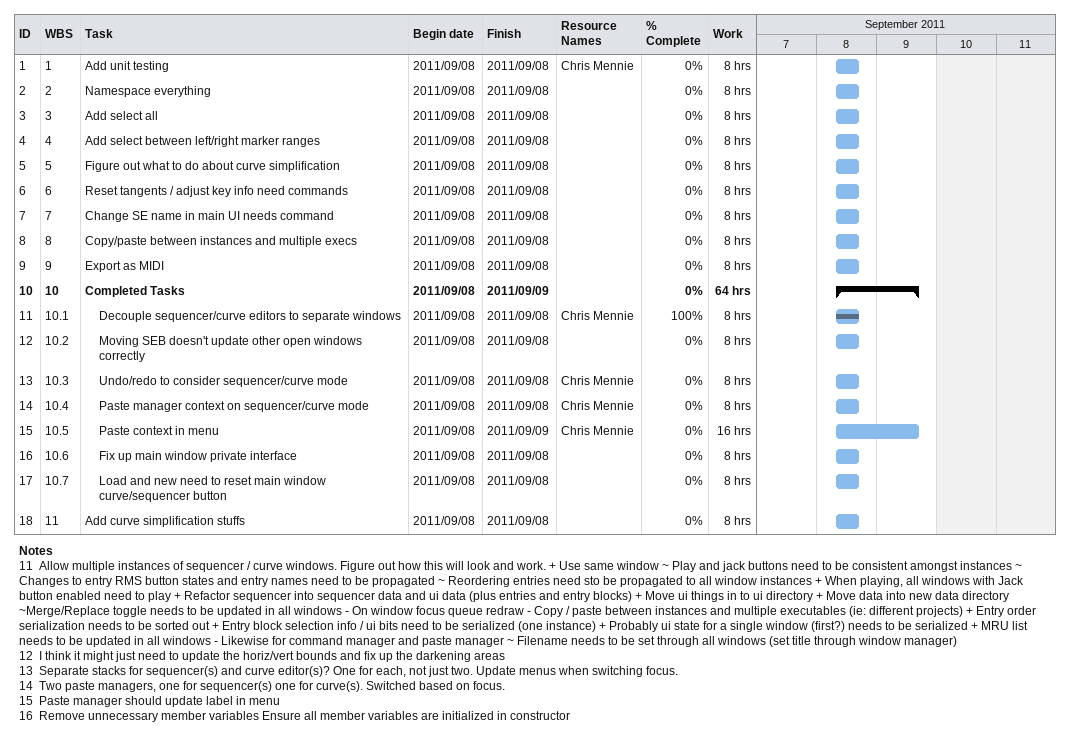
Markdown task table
| ID | WBS | Task | Start | Finish | Resources | % complete | Work (h) |
|---|---|---|---|---|---|---|---|
| 1 | 1 | Add unit testing | 2011-09-08 | 2011-09-08 | Chris Mennie | 0 | 8 |
| 2 | 2 | Namespace everything | 2011-09-08 | 2011-09-08 |  | 0 | 8 |
| 3 | 3 | Add select all | 2011-09-08 | 2011-09-08 |  | 0 | 8 |
| 4 | 4 | Add select between left/right marker ranges | 2011-09-08 | 2011-09-08 |  | 0 | 8 |
| 5 | 5 | Figure out what to do about curve simplification | 2011-09-08 | 2011-09-08 |  | 0 | 8 |
| 6 | 6 | Reset tangents / adjust key info need commands | 2011-09-08 | 2011-09-08 |  | 0 | 8 |
| 7 | 7 | Change SE name in main UI needs command | 2011-09-08 | 2011-09-08 |  | 0 | 8 |
| 8 | 8 | Copy/paste between instances and multiple execs | 2011-09-08 | 2011-09-08 |  | 0 | 8 |
| 9 | 9 | Export as MIDI | 2011-09-08 | 2011-09-08 |  | 0 | 8 |
| 10 | 10 | **Completed Tasks** | 2011-09-08 | 2011-09-09 |  | 0 | 64 |
| 11 | 10.1 | Decouple sequencer/curve editors to separate windows | 2011-09-08 | 2011-09-08 | Chris Mennie | 100 | 8 |
| 12 | 10.2 | Moving SEB doesn't update other open windows correctly | 2011-09-08 | 2011-09-08 |  | 0 | 8 |
| 13 | 10.3 | Undo/redo to consider sequencer/curve mode | 2011-09-08 | 2011-09-08 | Chris Mennie | 0 | 8 |
| 14 | 10.4 | Paste manager context on sequencer/curve mode | 2011-09-08 | 2011-09-08 | Chris Mennie | 0 | 8 |
| 15 | 10.5 | Paste context in menu | 2011-09-08 | 2011-09-09 | Chris Mennie | 0 | 16 |
| 16 | 10.6 | Fix up main window private interface | 2011-09-08 | 2011-09-08 |  | 0 | 8 |
| 17 | 10.7 | Load and new need to reset main window curve/sequencer button | 2011-09-08 | 2011-09-08 |  | 0 | 8 |
| 18 | 11 | Add curve simplification stuffs | 2011-09-08 | 2011-09-08 |  | 0 | 8 |

Notes
- 11: Allow multiple instances of sequencer / curve windows. Figure out how this will look and work. + Use same window ~ Play and jack buttons need to be consistent amongst instances ~ Changes to entry RMS button states and entry names need to be propagated ~ Reordering entries need sto be propagated to all window instances + When playing, all windows with Jack button enabled need to play + Refactor sequencer into sequencer data and ui data (plus entries and entry blocks) + Move ui things in to ui directory + Move data into new data directory ~Merge/Replace toggle needs to be updated in all windows - On window focus queue redraw - Copy / paste between instances and multiple executables (ie: different projects) + Entry order serialization needs to be sorted out + Entry block selection info / ui bits need to be serialized (one instance) + Probably ui state for a single window (first?) needs to be serialized + MRU list needs to be updated in all windows - Likewise for command manager and paste manager ~ Filename needs to be set through all windows (set title through window manager)
- 12: I think it might just need to update the horiz/vert bounds and fix up the darkening areas
- 13: Separate stacks for sequencer(s) and curve editor(s)? One for each, not just two. Update menus when switching focus.
- 14: Two paste managers, one for sequencer(s) one for curve(s). Switched based on focus.
- 15: Paste manager should update label in menu
- 16: Remove unnecessary member variables Ensure all member variables are initialized in constructor
